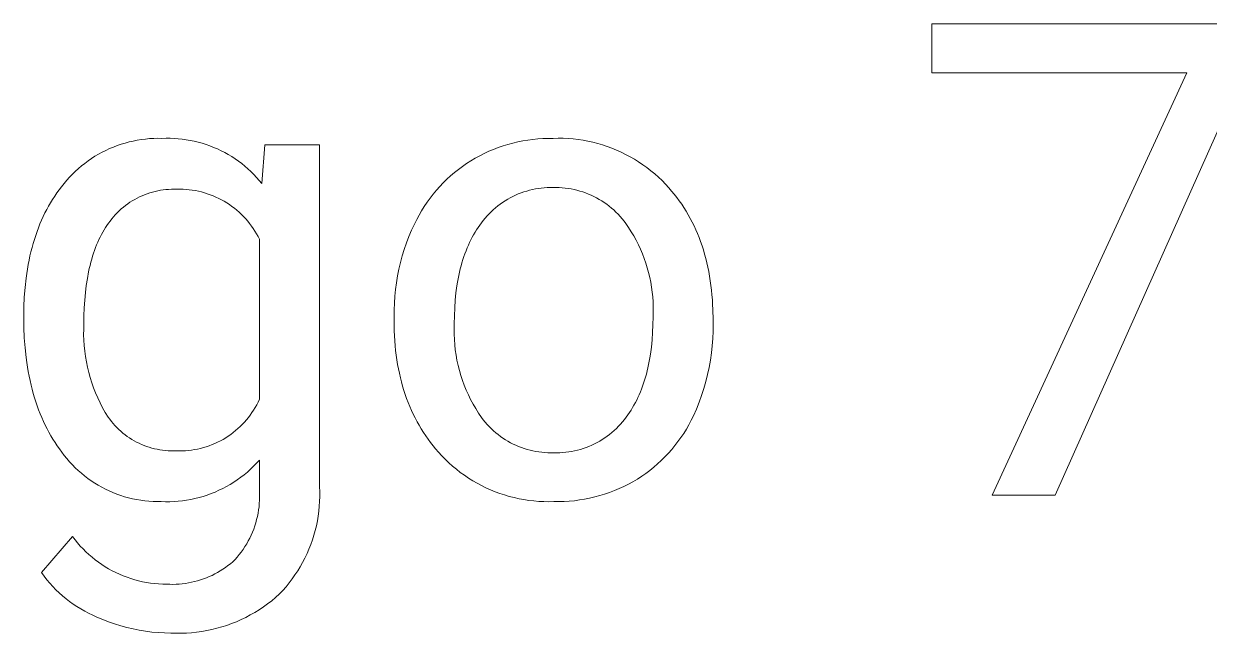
# Model space of a CAD drawing. Header units: millimetres. Extents: x 0 to 4030, y -54 to 2762.
# Drawn here: x 2957.8 to 3053.8, y 253.7 to 303.1 of the extents above; entities that cross this region are included whole.
import ezdxf

# ---------------------------------------------------------------- set-up
doc = ezdxf.new("R2010")
doc.units = ezdxf.units.MM
doc.header["$MEASUREMENT"] = 0
doc.layers.add('Domyślny', color=7, linetype='Continuous', true_color=0x000000)

msp = doc.modelspace()

# ---------------------------------------------------------------- linework, layer by layer
at = {"layer": 'Domyślny', "color": 18, "lineweight": 15, "true_color": 0x000000}
for p, q in [((3031.314, 299.075), (3031.314, 303.061)), ((3031.314, 303.061), (3057.108, 303.061)), ((3057.108, 300.337), (3041.299, 264.893)), ((3051.968, 299.075), (3031.314, 299.075)), ((3036.212, 264.893), (3051.968, 299.075)), ((2967.318, 293.684), (2967.65, 293.727)), ((2967.65, 293.727), (2967.983, 293.757)), ((2967.983, 293.757), (2968.318, 293.777)), ((2968.318, 293.777), (2968.652, 293.785)), ((2968.652, 293.785), (2968.987, 293.782)), ((2968.987, 293.782), (2969.316, 293.792)), ((2969.316, 293.792), (2969.646, 293.791)), ((2969.646, 293.791), (2969.975, 293.778)), ((2969.975, 293.778), (2970.303, 293.755)), ((2970.303, 293.755), (2970.631, 293.72)), ((2970.631, 293.72), (2970.957, 293.675)), ((2999.01, 293.702), (2999.419, 293.743)), ((2999.419, 293.743), (2999.829, 293.77)), ((2999.829, 293.77), (3000.24, 293.783)), ((3000.24, 293.783), (3000.652, 293.782)), ((3000.652, 293.782), (3001.057, 293.79)), ((3001.057, 293.79), (3001.462, 293.785)), ((3001.462, 293.785), (3001.867, 293.765)), ((3001.867, 293.765), (3002.271, 293.732)), ((3002.271, 293.732), (3002.674, 293.685)), ((2964.147, 292.658), (2964.446, 292.808)), ((2964.446, 292.808), (2964.75, 292.948)), ((2964.75, 292.948), (2965.059, 293.078)), ((2965.059, 293.078), (2965.372, 293.197)), ((2965.372, 293.197), (2965.689, 293.306)), ((2965.689, 293.306), (2966.009, 293.404)), ((2966.009, 293.404), (2966.332, 293.49)), ((2966.332, 293.49), (2966.658, 293.566)), ((2966.658, 293.566), (2966.987, 293.631)), ((2966.987, 293.631), (2967.318, 293.684)), ((2970.957, 293.675), (2971.281, 293.618)), ((2971.281, 293.618), (2971.604, 293.551)), ((2971.604, 293.551), (2971.924, 293.473)), ((2971.924, 293.473), (2972.241, 293.384)), ((2972.241, 293.384), (2972.555, 293.284)), ((2972.555, 293.284), (2972.865, 293.174)), ((2972.865, 293.174), (2973.172, 293.054)), ((2973.172, 293.054), (2973.474, 292.923)), ((2973.474, 292.923), (2973.771, 292.782)), ((2973.771, 292.782), (2974.064, 292.631)), ((2977.08, 290.118), (2977.321, 293.259)), ((2977.321, 293.259), (2981.75, 293.259)), ((2981.75, 293.259), (2981.75, 265.585)), ((2995.451, 292.734), (2995.83, 292.893)), ((2995.83, 292.893), (2996.214, 293.041)), ((2996.214, 293.041), (2996.603, 293.175)), ((2996.603, 293.175), (2996.996, 293.296)), ((2996.996, 293.296), (2997.393, 293.404)), ((2997.393, 293.404), (2997.793, 293.499)), ((2997.793, 293.499), (2998.196, 293.58)), ((2998.196, 293.58), (2998.602, 293.648)), ((2998.602, 293.648), (2999.01, 293.702)), ((3002.674, 293.685), (3003.075, 293.625)), ((3003.075, 293.625), (3003.474, 293.551)), ((3003.474, 293.551), (3003.87, 293.463)), ((3003.87, 293.463), (3004.262, 293.362)), ((3004.262, 293.362), (3004.651, 293.248)), ((3004.651, 293.248), (3005.036, 293.121)), ((3005.036, 293.121), (3005.417, 292.98)), ((3005.417, 292.98), (3005.792, 292.827)), ((3005.792, 292.827), (3006.162, 292.662)), ((2962.737, 291.758), (2963.006, 291.957)), ((2963.006, 291.957), (2963.282, 292.146)), ((2963.282, 292.146), (2963.565, 292.327)), ((2963.565, 292.327), (2963.853, 292.497)), ((2963.853, 292.497), (2964.147, 292.658)), ((2974.064, 292.631), (2974.352, 292.47)), ((2974.352, 292.47), (2974.634, 292.3)), ((2974.634, 292.3), (2974.91, 292.121)), ((2974.91, 292.121), (2975.18, 291.932)), ((2975.18, 291.932), (2975.443, 291.734)), ((2993.65, 291.749), (2993.995, 291.97)), ((2993.995, 291.97), (2994.349, 292.179)), ((2994.349, 292.179), (2994.71, 292.376)), ((2994.71, 292.376), (2995.078, 292.561)), ((2995.078, 292.561), (2995.451, 292.734)), ((3006.162, 292.662), (3006.526, 292.483)), ((3006.526, 292.483), (3006.884, 292.293)), ((3006.884, 292.293), (3007.235, 292.09)), ((3007.235, 292.09), (3007.579, 291.876)), ((3007.579, 291.876), (3007.916, 291.65)), ((2961.499, 290.633), (2961.731, 290.875)), ((2961.731, 290.875), (2961.971, 291.108)), ((2961.971, 291.108), (2962.219, 291.333)), ((2962.219, 291.333), (2962.474, 291.55)), ((2962.474, 291.55), (2962.737, 291.758)), ((2975.443, 291.734), (2975.699, 291.528)), ((2975.699, 291.528), (2975.949, 291.313)), ((2975.949, 291.313), (2976.191, 291.089)), ((2976.191, 291.089), (2976.425, 290.858)), ((2976.425, 290.858), (2976.652, 290.619)), ((2992.353, 290.752), (2992.664, 291.018)), ((2992.664, 291.018), (2992.985, 291.273)), ((2992.985, 291.273), (2993.313, 291.517)), ((2993.313, 291.517), (2993.65, 291.749)), ((3007.916, 291.65), (3008.245, 291.413)), ((3008.245, 291.413), (3008.566, 291.165)), ((3008.566, 291.165), (3008.878, 290.906)), ((3008.878, 290.906), (3009.181, 290.637)), ((2960.854, 289.863), (2961.061, 290.127)), ((2961.061, 290.127), (2961.276, 290.384)), ((2961.276, 290.384), (2961.499, 290.633)), ((2976.652, 290.619), (2976.87, 290.372)), ((2976.87, 290.372), (2977.08, 290.118)), ((2991.204, 289.587), (2991.476, 289.893)), ((2991.476, 289.893), (2991.758, 290.189)), ((2991.758, 290.189), (2992.051, 290.476)), ((2992.051, 290.476), (2992.353, 290.752)), ((3009.181, 290.637), (3009.474, 290.357)), ((3009.474, 290.357), (3009.759, 290.068)), ((3009.759, 290.068), (3010.033, 289.769)), ((2960.137, 288.844), (2960.307, 289.107)), ((2960.307, 289.107), (2960.484, 289.364)), ((2960.484, 289.364), (2960.666, 289.617)), ((2960.666, 289.617), (2960.854, 289.863)), ((2966.974, 288.942), (2966.778, 288.836)), ((2967.174, 289.041), (2966.974, 288.942)), ((2967.376, 289.133), (2967.174, 289.041)), ((2967.582, 289.218), (2967.376, 289.133)), ((2967.79, 289.295), (2967.582, 289.218)), ((2968.001, 289.366), (2967.79, 289.295)), ((2968.214, 289.429), (2968.001, 289.366)), ((2968.43, 289.485), (2968.214, 289.429)), ((2968.647, 289.534), (2968.43, 289.485)), ((2968.865, 289.575), (2968.647, 289.534)), ((2969.085, 289.609), (2968.865, 289.575)), ((2969.306, 289.635), (2969.085, 289.609)), ((2969.528, 289.653), (2969.306, 289.635)), ((2969.75, 289.664), (2969.528, 289.653)), ((2969.973, 289.667), (2969.75, 289.664)), ((2970.195, 289.662), (2969.973, 289.667)), ((2970.445, 289.665), (2970.195, 289.662)), ((2970.696, 289.659), (2970.445, 289.665)), ((2970.946, 289.644), (2970.696, 289.659)), ((2971.195, 289.621), (2970.946, 289.644)), ((2971.443, 289.589), (2971.195, 289.621)), ((2971.69, 289.548), (2971.443, 289.589)), ((2971.936, 289.499), (2971.69, 289.548)), ((2972.179, 289.441), (2971.936, 289.499)), ((2972.421, 289.375), (2972.179, 289.441)), ((2972.66, 289.301), (2972.421, 289.375)), ((2972.896, 289.218), (2972.66, 289.301)), ((2973.129, 289.127), (2972.896, 289.218)), ((2973.359, 289.028), (2973.129, 289.127)), ((2973.586, 288.922), (2973.359, 289.028)), ((2973.808, 288.807), (2973.586, 288.922)), ((2990.452, 288.616), (2990.691, 288.948)), ((2990.691, 288.948), (2990.942, 289.272)), ((2990.942, 289.272), (2991.204, 289.587)), ((2997.186, 288.974), (2996.976, 288.856)), ((2997.399, 289.084), (2997.186, 288.974)), ((2997.617, 289.186), (2997.399, 289.084)), ((2997.837, 289.281), (2997.617, 289.186)), ((2998.061, 289.368), (2997.837, 289.281)), ((2998.288, 289.447), (2998.061, 289.368)), ((2998.517, 289.519), (2998.288, 289.447)), ((2998.749, 289.582), (2998.517, 289.519)), ((2998.982, 289.638), (2998.749, 289.582)), ((2999.218, 289.685), (2998.982, 289.638)), ((2999.455, 289.724), (2999.218, 289.685)), ((2999.693, 289.755), (2999.455, 289.724)), ((2999.932, 289.778), (2999.693, 289.755)), ((3000.172, 289.792), (2999.932, 289.778)), ((3000.412, 289.798), (3000.172, 289.792)), ((3000.652, 289.796), (3000.412, 289.798)), ((3000.896, 289.798), (3000.652, 289.796)), ((3001.139, 289.792), (3000.896, 289.798)), ((3001.383, 289.778), (3001.139, 289.792)), ((3001.626, 289.755), (3001.383, 289.778)), ((3001.868, 289.723), (3001.626, 289.755)), ((3002.108, 289.684), (3001.868, 289.723)), ((3002.347, 289.636), (3002.108, 289.684)), ((3002.585, 289.58), (3002.347, 289.636)), ((3002.82, 289.515), (3002.585, 289.58)), ((3003.053, 289.443), (3002.82, 289.515)), ((3003.283, 289.362), (3003.053, 289.443)), ((3003.51, 289.274), (3003.283, 289.362)), ((3003.735, 289.178), (3003.51, 289.274)), ((3003.955, 289.074), (3003.735, 289.178)), ((3004.172, 288.962), (3003.955, 289.074)), ((3004.385, 288.843), (3004.172, 288.962)), ((3010.033, 289.769), (3010.253, 289.516)), ((3010.253, 289.516), (3010.466, 289.258)), ((3010.466, 289.258), (3010.673, 288.995)), ((3010.673, 288.995), (3010.872, 288.726)), ((2959.516, 287.74), (2959.662, 288.024)), ((2959.662, 288.024), (2959.814, 288.303)), ((2959.814, 288.303), (2959.973, 288.576)), ((2959.973, 288.576), (2960.137, 288.844)), ((2965.69, 288.067), (2965.526, 287.917)), ((2965.86, 288.21), (2965.69, 288.067)), ((2966.035, 288.348), (2965.86, 288.21)), ((2966.215, 288.479), (2966.035, 288.348)), ((2966.398, 288.605), (2966.215, 288.479)), ((2966.586, 288.724), (2966.398, 288.605)), ((2966.778, 288.836), (2966.586, 288.724)), ((2974.027, 288.685), (2973.808, 288.807)), ((2974.241, 288.555), (2974.027, 288.685)), ((2974.45, 288.418), (2974.241, 288.555)), ((2974.655, 288.273), (2974.45, 288.418)), ((2974.854, 288.122), (2974.655, 288.273)), ((2975.048, 287.964), (2974.854, 288.122)), ((2975.236, 287.799), (2975.048, 287.964)), ((2990.008, 287.928), (2990.224, 288.276)), ((2990.224, 288.276), (2990.452, 288.616)), ((2995.815, 288.008), (2995.64, 287.844)), ((2995.996, 288.166), (2995.815, 288.008)), ((2996.182, 288.317), (2995.996, 288.166)), ((2996.374, 288.462), (2996.182, 288.317)), ((2996.57, 288.601), (2996.374, 288.462)), ((2996.771, 288.732), (2996.57, 288.601)), ((2996.976, 288.856), (2996.771, 288.732)), ((3004.594, 288.717), (3004.385, 288.843)), ((3004.798, 288.584), (3004.594, 288.717)), ((3004.998, 288.444), (3004.798, 288.584)), ((3005.192, 288.297), (3004.998, 288.444)), ((3005.382, 288.143), (3005.192, 288.297)), ((3005.566, 287.983), (3005.382, 288.143)), ((3005.744, 287.816), (3005.566, 287.983)), ((3010.872, 288.726), (3011.064, 288.452)), ((3011.064, 288.452), (3011.249, 288.173)), ((3011.249, 288.173), (3011.427, 287.888)), ((2959.112, 286.855), (2959.241, 287.155)), ((2959.241, 287.155), (2959.375, 287.45)), ((2959.375, 287.45), (2959.516, 287.74)), ((2964.783, 287.091), (2964.652, 286.911)), ((2964.92, 287.266), (2964.783, 287.091)), ((2965.063, 287.437), (2964.92, 287.266)), ((2965.212, 287.602), (2965.063, 287.437)), ((2965.366, 287.762), (2965.212, 287.602)), ((2965.526, 287.917), (2965.366, 287.762)), ((2975.419, 287.628), (2975.236, 287.799)), ((2975.595, 287.45), (2975.419, 287.628)), ((2975.766, 287.266), (2975.595, 287.45)), ((2975.929, 287.077), (2975.766, 287.266)), ((2976.086, 286.882), (2975.929, 287.077)), ((2989.432, 286.844), (2989.612, 287.212)), ((2989.612, 287.212), (2989.804, 287.573)), ((2989.804, 287.573), (2990.008, 287.928)), ((2994.998, 287.129), (2994.854, 286.938)), ((2995.149, 287.316), (2994.998, 287.129)), ((2995.307, 287.498), (2995.149, 287.316)), ((2995.47, 287.673), (2995.307, 287.498)), ((2995.64, 287.844), (2995.47, 287.673)), ((3005.916, 287.644), (3005.744, 287.816)), ((3006.083, 287.465), (3005.916, 287.644)), ((3006.243, 287.281), (3006.083, 287.465)), ((3006.396, 287.092), (3006.243, 287.281)), ((3006.543, 286.897), (3006.396, 287.092)), ((3011.427, 287.888), (3011.598, 287.598)), ((3011.598, 287.598), (3011.762, 287.303)), ((3011.762, 287.303), (3011.919, 287.003)), ((3011.919, 287.003), (3012.069, 286.698)), ((2958.763, 285.922), (2958.873, 286.238)), ((2958.873, 286.238), (2958.99, 286.549)), ((2958.99, 286.549), (2959.112, 286.855)), ((2964.189, 286.184), (2964.083, 285.989)), ((2964.299, 286.374), (2964.189, 286.184)), ((2964.413, 286.558), (2964.299, 286.374)), ((2964.531, 286.737), (2964.413, 286.558)), ((2964.652, 286.911), (2964.531, 286.737)), ((2976.237, 286.682), (2976.086, 286.882)), ((2976.38, 286.476), (2976.237, 286.682)), ((2976.516, 286.266), (2976.38, 286.476)), ((2976.644, 286.051), (2976.516, 286.266)), ((2976.765, 285.832), (2976.644, 286.051)), ((2988.985, 285.831), (2989.2, 286.341)), ((2989.2, 286.341), (2989.432, 286.844)), ((2994.339, 286.185), (2994.221, 285.984)), ((2994.462, 286.38), (2994.339, 286.185)), ((2994.588, 286.571), (2994.462, 286.38)), ((2994.719, 286.757), (2994.588, 286.571)), ((2994.854, 286.938), (2994.719, 286.757)), ((3006.769, 286.566), (3006.543, 286.897)), ((3006.984, 286.228), (3006.769, 286.566)), ((3007.188, 285.883), (3006.984, 286.228)), ((3012.069, 286.698), (3012.212, 286.388)), ((3012.212, 286.388), (3012.348, 286.072)), ((3012.348, 286.072), (3012.477, 285.751)), ((2958.467, 284.941), (2958.559, 285.273)), ((2958.559, 285.273), (2958.658, 285.6)), ((2958.658, 285.6), (2958.763, 285.922)), ((2963.696, 285.158), (2963.609, 284.937)), ((2963.787, 285.374), (2963.696, 285.158)), ((2963.882, 285.584), (2963.787, 285.374)), ((2963.981, 285.789), (2963.882, 285.584)), ((2964.083, 285.989), (2963.981, 285.789)), ((2976.878, 285.609), (2976.765, 285.832)), ((2976.878, 272.658), (2976.878, 285.609)), ((2988.606, 284.791), (2988.787, 285.314)), ((2988.787, 285.314), (2988.985, 285.831)), ((2993.792, 285.135), (2993.695, 284.911)), ((2993.893, 285.355), (2993.792, 285.135)), ((2993.998, 285.569), (2993.893, 285.355)), ((2994.108, 285.779), (2993.998, 285.569)), ((2994.221, 285.984), (2994.108, 285.779)), ((3007.38, 285.531), (3007.188, 285.883)), ((3007.56, 285.173), (3007.38, 285.531)), ((3007.728, 284.809), (3007.56, 285.173)), ((3012.477, 285.751), (3012.599, 285.425)), ((3012.599, 285.425), (3012.713, 285.094)), ((3012.713, 285.094), (3012.821, 284.758)), ((2958.225, 283.912), (2958.299, 284.26)), ((2958.299, 284.26), (2958.38, 284.603)), ((2958.38, 284.603), (2958.467, 284.941)), ((2963.37, 284.243), (2963.298, 284.001)), ((2963.446, 284.48), (2963.37, 284.243)), ((2963.525, 284.711), (2963.446, 284.48)), ((2963.609, 284.937), (2963.525, 284.711)), ((2988.297, 283.727), (2988.443, 284.262)), ((2988.443, 284.262), (2988.606, 284.791)), ((2993.431, 284.21), (2993.351, 283.966)), ((2993.515, 284.448), (2993.431, 284.21)), ((2993.603, 284.682), (2993.515, 284.448)), ((2993.695, 284.911), (2993.603, 284.682)), ((3007.884, 284.44), (3007.728, 284.809)), ((3008.028, 284.066), (3007.884, 284.44)), ((3012.821, 284.758), (3012.922, 284.416)), ((3012.922, 284.416), (3013.016, 284.07)), ((2958.036, 282.835), (2958.093, 283.199)), ((2958.093, 283.199), (2958.156, 283.558)), ((2958.156, 283.558), (2958.225, 283.912)), ((2963.106, 283.245), (2963.049, 282.982)), ((2963.166, 283.502), (2963.106, 283.245)), ((2963.23, 283.754), (2963.166, 283.502)), ((2963.298, 284.001), (2963.23, 283.754)), ((2988.059, 282.646), (2988.169, 283.189)), ((2988.169, 283.189), (2988.297, 283.727)), ((2993.138, 283.207), (2993.076, 282.945)), ((2993.205, 283.465), (2993.138, 283.207)), ((2993.276, 283.718), (2993.205, 283.465)), ((2993.351, 283.966), (2993.276, 283.718)), ((3008.159, 283.687), (3008.028, 284.066)), ((3008.277, 283.304), (3008.159, 283.687)), ((3008.383, 282.917), (3008.277, 283.304)), ((3013.016, 284.07), (3013.103, 283.718)), ((3013.103, 283.718), (3013.183, 283.361)), ((3013.183, 283.361), (3013.256, 282.999)), ((2957.902, 281.71), (2957.986, 282.465)), ((2957.986, 282.465), (2958.036, 282.835)), ((2962.948, 282.441), (2962.862, 281.88)), ((2963.049, 282.982), (2962.948, 282.441)), ((2987.967, 282.1), (2988.059, 282.646)), ((2992.964, 282.405), (2992.914, 282.128)), ((2993.018, 282.677), (2992.964, 282.405)), ((2993.076, 282.945), (2993.018, 282.677)), ((3008.476, 282.527), (3008.383, 282.917)), ((3008.556, 282.135), (3008.476, 282.527)), ((3013.256, 282.999), (3013.322, 282.632)), ((3013.322, 282.632), (3013.381, 282.26)), ((3013.381, 282.26), (3013.433, 281.883)), ((2957.842, 280.933), (2957.902, 281.71)), ((2962.791, 281.298), (2962.737, 280.695)), ((2962.862, 281.88), (2962.791, 281.298)), ((2987.838, 281.001), (2987.894, 281.552)), ((2987.894, 281.552), (2987.967, 282.1)), ((2992.791, 281.268), (2992.731, 280.671)), ((2992.869, 281.846), (2992.791, 281.268)), ((2992.914, 282.128), (2992.869, 281.846)), ((3008.622, 281.739), (3008.556, 282.135)), ((3008.676, 281.342), (3008.622, 281.739)), ((3008.716, 280.943), (3008.676, 281.342)), ((3013.433, 281.883), (3013.478, 281.5)), ((3013.478, 281.5), (3013.516, 281.113)), ((2957.806, 280.134), (2957.842, 280.933)), ((2962.737, 280.695), (2962.697, 280.072)), ((2987.782, 279.895), (2987.801, 280.448)), ((2987.801, 280.448), (2987.838, 281.001)), ((2992.731, 280.671), (2992.688, 280.055)), ((3008.743, 280.544), (3008.716, 280.943)), ((3008.757, 280.143), (3008.743, 280.544)), ((3013.516, 281.113), (3013.547, 280.72)), ((3013.547, 280.72), (3013.571, 280.323)), ((3013.571, 280.323), (3013.589, 279.92)), ((2957.794, 279.315), (2957.806, 280.134)), ((2962.674, 279.429), (2962.666, 278.764)), ((2962.697, 280.072), (2962.674, 279.429)), ((2987.781, 279.342), (2987.782, 279.895)), ((2987.781, 279.006), (2987.781, 279.342)), ((2992.662, 279.419), (2992.653, 278.764)), ((2992.688, 280.055), (2992.662, 279.419)), ((3008.736, 278.697), (3008.744, 279.342)), ((3008.744, 279.342), (3008.757, 279.742)), ((3008.757, 279.742), (3008.757, 280.143)), ((3013.589, 279.92), (3013.603, 279.1)), ((2957.807, 278.461), (2957.794, 279.315)), ((2957.843, 277.629), (2957.807, 278.461)), ((2962.666, 278.764), (2962.649, 278.325)), ((2987.785, 278.595), (2987.781, 279.006)), ((2987.796, 278.189), (2987.785, 278.595)), ((2992.653, 278.764), (2992.64, 278.342)), ((3008.711, 278.07), (3008.736, 278.697)), ((3013.603, 278.764), (3013.601, 278.175)), ((3013.603, 279.1), (3013.603, 278.764)), ((2957.903, 276.821), (2957.843, 277.629)), ((2962.649, 278.325), (2962.648, 277.885)), ((2962.648, 277.885), (2962.662, 277.445)), ((2962.662, 277.445), (2962.69, 277.006)), ((2987.813, 277.788), (2987.796, 278.189)), ((2987.838, 277.392), (2987.813, 277.788)), ((2992.64, 278.342), (2992.641, 277.92)), ((2992.641, 277.92), (2992.658, 277.497)), ((2992.658, 277.497), (2992.689, 277.076)), ((3008.61, 276.873), (3008.669, 277.462)), ((3008.669, 277.462), (3008.711, 278.07)), ((3013.579, 277.586), (3013.537, 276.997)), ((3013.601, 278.175), (3013.579, 277.586)), ((2957.988, 276.036), (2957.903, 276.821)), ((2962.69, 277.006), (2962.734, 276.569)), ((2962.734, 276.569), (2962.793, 276.133)), ((2987.87, 277.001), (2987.838, 277.392)), ((2987.908, 276.616), (2987.87, 277.001)), ((2987.954, 276.235), (2987.908, 276.616)), ((2992.689, 277.076), (2992.735, 276.656)), ((2992.735, 276.656), (2992.795, 276.238)), ((3008.535, 276.301), (3008.61, 276.873)), ((3013.537, 276.997), (3013.474, 276.411)), ((2958.039, 275.652), (2957.988, 276.036)), ((2958.097, 275.273), (2958.039, 275.652)), ((2962.793, 276.133), (2962.866, 275.699)), ((2962.866, 275.699), (2962.955, 275.268)), ((2988.007, 275.86), (2987.954, 276.235)), ((2988.067, 275.49), (2988.007, 275.86)), ((2988.134, 275.125), (2988.067, 275.49)), ((2992.795, 276.238), (2992.87, 275.822)), ((2992.87, 275.822), (2992.959, 275.409)), ((3008.333, 275.214), (3008.389, 275.479)), ((3008.389, 275.479), (3008.442, 275.749)), ((3008.442, 275.749), (3008.491, 276.023)), ((3008.491, 276.023), (3008.535, 276.301)), ((3013.392, 275.827), (3013.289, 275.247)), ((3013.474, 276.411), (3013.392, 275.827)), ((2958.16, 274.901), (2958.097, 275.273)), ((2958.23, 274.534), (2958.16, 274.901)), ((2958.305, 274.172), (2958.23, 274.534)), ((2962.955, 275.268), (2963.058, 274.841)), ((2963.058, 274.841), (2963.176, 274.417)), ((2988.208, 274.766), (2988.134, 275.125)), ((2988.289, 274.411), (2988.208, 274.766)), ((2992.959, 275.409), (2993.063, 274.999)), ((2993.063, 274.999), (2993.181, 274.593)), ((2993.181, 274.593), (2993.313, 274.192)), ((3008.136, 274.447), (3008.206, 274.698)), ((3008.206, 274.698), (3008.271, 274.954)), ((3008.271, 274.954), (3008.333, 275.214)), ((3013.166, 274.67), (3013.023, 274.098)), ((3013.289, 275.247), (3013.166, 274.67)), ((2958.387, 273.817), (2958.305, 274.172)), ((2958.474, 273.467), (2958.387, 273.817)), ((2963.176, 274.417), (2963.309, 273.997)), ((2963.309, 273.997), (2963.455, 273.583)), ((2963.455, 273.583), (2963.616, 273.173)), ((2988.377, 274.062), (2988.289, 274.411)), ((2988.472, 273.717), (2988.377, 274.062)), ((2988.573, 273.378), (2988.472, 273.717)), ((2993.313, 274.192), (2993.459, 273.795)), ((2993.459, 273.795), (2993.619, 273.404)), ((3007.814, 273.487), (3007.901, 273.72)), ((3007.901, 273.72), (3007.984, 273.958)), ((3007.984, 273.958), (3008.062, 274.2)), ((3008.062, 274.2), (3008.136, 274.447)), ((3013.023, 274.098), (3012.861, 273.531)), ((2958.568, 273.123), (2958.474, 273.467)), ((2958.667, 272.784), (2958.568, 273.123)), ((2958.773, 272.452), (2958.667, 272.784)), ((2963.616, 273.173), (2963.791, 272.77)), ((2963.791, 272.77), (2963.98, 272.372)), ((2976.773, 272.435), (2976.878, 272.658)), ((2988.682, 273.044), (2988.573, 273.378)), ((2988.798, 272.715), (2988.682, 273.044)), ((2988.921, 272.391), (2988.798, 272.715)), ((2993.619, 273.404), (2993.792, 273.019)), ((2993.792, 273.019), (2993.979, 272.64)), ((2993.979, 272.64), (2994.179, 272.267)), ((3007.314, 272.39), (3007.423, 272.6)), ((3007.423, 272.6), (3007.527, 272.815)), ((3007.527, 272.815), (3007.627, 273.035)), ((3007.627, 273.035), (3007.723, 273.259)), ((3007.723, 273.259), (3007.814, 273.487)), ((3012.679, 272.97), (3012.478, 272.416)), ((3012.861, 273.531), (3012.679, 272.97)), ((2958.885, 272.125), (2958.773, 272.452)), ((2959.002, 271.803), (2958.885, 272.125)), ((2959.126, 271.488), (2959.002, 271.803)), ((2963.98, 272.372), (2964.182, 271.982)), ((2964.182, 271.982), (2964.397, 271.598)), ((2976.274, 271.582), (2976.409, 271.788)), ((2976.409, 271.788), (2976.538, 272)), ((2976.538, 272), (2976.659, 272.215)), ((2976.659, 272.215), (2976.773, 272.435)), ((2989.05, 272.072), (2988.921, 272.391)), ((2989.187, 271.759), (2989.05, 272.072)), ((2989.331, 271.45), (2989.187, 271.759)), ((2994.179, 272.267), (2994.391, 271.902)), ((2994.391, 271.902), (2994.616, 271.545)), ((3006.836, 271.593), (3006.962, 271.786)), ((3006.962, 271.786), (3007.084, 271.983)), ((3007.084, 271.983), (3007.201, 272.184)), ((3007.201, 272.184), (3007.314, 272.39)), ((3012.258, 271.869), (3012.019, 271.329)), ((3012.478, 272.416), (3012.258, 271.869)), ((2959.255, 271.178), (2959.126, 271.488)), ((2959.391, 270.873), (2959.255, 271.178)), ((2959.533, 270.575), (2959.391, 270.873)), ((2964.397, 271.598), (2964.625, 271.222)), ((2964.625, 271.222), (2964.756, 271.043)), ((2964.756, 271.043), (2964.892, 270.869)), ((2964.892, 270.869), (2965.034, 270.699)), ((2965.034, 270.699), (2965.182, 270.534)), ((2975.492, 270.626), (2975.661, 270.806)), ((2975.661, 270.806), (2975.824, 270.992)), ((2975.824, 270.992), (2975.981, 271.183)), ((2975.981, 271.183), (2976.131, 271.38)), ((2976.131, 271.38), (2976.274, 271.582)), ((2989.481, 271.147), (2989.331, 271.45)), ((2989.638, 270.848), (2989.481, 271.147)), ((2989.803, 270.555), (2989.638, 270.848)), ((2994.616, 271.545), (2994.854, 271.195)), ((2994.854, 271.195), (2995, 271.002)), ((2995, 271.002), (2995.152, 270.814)), ((2995.152, 270.814), (2995.311, 270.631)), ((3006.114, 270.654), (3006.272, 270.838)), ((3006.272, 270.838), (3006.425, 271.028)), ((3006.425, 271.028), (3006.57, 271.222)), ((3006.57, 271.222), (3006.705, 271.406)), ((3006.705, 271.406), (3006.836, 271.593)), ((3011.84, 270.963), (3011.648, 270.602)), ((3012.019, 271.329), (3011.84, 270.963)), ((2959.68, 270.282), (2959.533, 270.575)), ((2959.834, 269.995), (2959.68, 270.282)), ((2959.993, 269.713), (2959.834, 269.995)), ((2965.182, 270.534), (2965.336, 270.375)), ((2965.336, 270.375), (2965.495, 270.221)), ((2965.495, 270.221), (2965.659, 270.072)), ((2965.659, 270.072), (2965.828, 269.929)), ((2965.828, 269.929), (2966.002, 269.792)), ((2966.002, 269.792), (2966.181, 269.662)), ((2974.353, 269.68), (2974.556, 269.821)), ((2974.556, 269.821), (2974.754, 269.968)), ((2974.754, 269.968), (2974.947, 270.123)), ((2974.947, 270.123), (2975.134, 270.285)), ((2975.134, 270.285), (2975.316, 270.452)), ((2975.316, 270.452), (2975.492, 270.626)), ((2989.974, 270.267), (2989.803, 270.555)), ((2990.152, 269.983), (2989.974, 270.267)), ((2990.337, 269.705), (2990.152, 269.983)), ((2995.311, 270.631), (2995.476, 270.454)), ((2995.476, 270.454), (2995.647, 270.283)), ((2995.647, 270.283), (2995.824, 270.118)), ((2995.824, 270.118), (2996.007, 269.959)), ((2996.007, 269.959), (2996.195, 269.807)), ((2996.195, 269.807), (2996.388, 269.661)), ((3005.035, 269.677), (3005.229, 269.824)), ((3005.229, 269.824), (3005.417, 269.977)), ((3005.417, 269.977), (3005.6, 270.137)), ((3005.6, 270.137), (3005.777, 270.304)), ((3005.777, 270.304), (3005.948, 270.476)), ((3005.948, 270.476), (3006.114, 270.654)), ((3011.229, 269.902), (3011.002, 269.563)), ((3011.444, 270.249), (3011.229, 269.902)), ((3011.648, 270.602), (3011.444, 270.249)), ((2960.159, 269.437), (2959.993, 269.713)), ((2960.331, 269.167), (2960.159, 269.437)), ((2960.508, 268.902), (2960.331, 269.167)), ((2960.692, 268.644), (2960.508, 268.902)), ((2966.181, 269.662), (2966.363, 269.537)), ((2966.363, 269.537), (2966.551, 269.419)), ((2966.551, 269.419), (2966.742, 269.307)), ((2966.742, 269.307), (2966.936, 269.202)), ((2966.936, 269.202), (2967.135, 269.103)), ((2967.135, 269.103), (2967.336, 269.012)), ((2967.336, 269.012), (2967.541, 268.927)), ((2967.541, 268.927), (2967.748, 268.85)), ((2967.748, 268.85), (2967.958, 268.779)), ((2967.958, 268.779), (2968.17, 268.716)), ((2972.341, 268.75), (2972.578, 268.821)), ((2972.578, 268.821), (2972.812, 268.901)), ((2972.812, 268.901), (2973.043, 268.989)), ((2973.043, 268.989), (2973.271, 269.085)), ((2973.271, 269.085), (2973.496, 269.189)), ((2973.496, 269.189), (2973.716, 269.3)), ((2973.716, 269.3), (2973.933, 269.419)), ((2973.933, 269.419), (2974.145, 269.546)), ((2974.145, 269.546), (2974.353, 269.68)), ((2990.529, 269.432), (2990.337, 269.705)), ((2990.727, 269.164), (2990.529, 269.432)), ((2990.933, 268.901), (2990.727, 269.164)), ((2991.145, 268.643), (2990.933, 268.901)), ((2996.388, 269.661), (2996.586, 269.522)), ((2996.586, 269.522), (2996.789, 269.39)), ((2996.789, 269.39), (2996.997, 269.266)), ((2996.997, 269.266), (2997.208, 269.148)), ((2997.208, 269.148), (2997.424, 269.038)), ((2997.424, 269.038), (2997.643, 268.936)), ((2997.643, 268.936), (2997.866, 268.841)), ((2997.866, 268.841), (2998.092, 268.754)), ((3003.098, 268.682), (3003.328, 268.761)), ((3003.328, 268.761), (3003.554, 268.849)), ((3003.554, 268.849), (3003.778, 268.945)), ((3003.778, 268.945), (3003.997, 269.048)), ((3003.997, 269.048), (3004.214, 269.159)), ((3004.214, 269.159), (3004.426, 269.278)), ((3004.426, 269.278), (3004.633, 269.404)), ((3004.633, 269.404), (3004.837, 269.537)), ((3004.837, 269.537), (3005.035, 269.677)), ((3010.514, 268.908), (3010.254, 268.593)), ((3010.764, 269.231), (3010.514, 268.908)), ((3011.002, 269.563), (3010.764, 269.231)), ((2960.881, 268.39), (2960.692, 268.644)), ((2961.081, 268.123), (2960.881, 268.39)), ((2961.29, 267.862), (2961.081, 268.123)), ((2961.508, 267.608), (2961.29, 267.862)), ((2968.17, 268.716), (2968.385, 268.66)), ((2968.385, 268.66), (2968.601, 268.612)), ((2968.601, 268.612), (2968.818, 268.571)), ((2968.818, 268.571), (2969.037, 268.538)), ((2969.037, 268.538), (2969.257, 268.512)), ((2969.257, 268.512), (2969.478, 268.494)), ((2969.478, 268.494), (2969.699, 268.483)), ((2969.699, 268.483), (2969.92, 268.48)), ((2969.92, 268.48), (2970.141, 268.484)), ((2970.141, 268.484), (2970.389, 268.48)), ((2970.389, 268.48), (2970.636, 268.484)), ((2970.636, 268.484), (2970.883, 268.496)), ((2970.883, 268.496), (2971.129, 268.517)), ((2971.129, 268.517), (2971.374, 268.547)), ((2971.374, 268.547), (2971.619, 268.585)), ((2971.619, 268.585), (2971.861, 268.631)), ((2971.861, 268.631), (2972.103, 268.686)), ((2972.103, 268.686), (2972.341, 268.75)), ((2991.365, 268.39), (2991.145, 268.643)), ((2991.637, 268.092), (2991.365, 268.39)), ((2991.92, 267.803), (2991.637, 268.092)), ((2992.212, 267.524), (2991.92, 267.803)), ((2998.092, 268.754), (2998.321, 268.675)), ((2998.321, 268.675), (2998.552, 268.604)), ((2998.552, 268.604), (2998.786, 268.541)), ((2998.786, 268.541), (2999.022, 268.486)), ((2999.022, 268.486), (2999.259, 268.44)), ((2999.259, 268.44), (2999.498, 268.402)), ((2999.498, 268.402), (2999.739, 268.372)), ((2999.739, 268.372), (2999.98, 268.35)), ((2999.98, 268.35), (3000.221, 268.337)), ((3000.221, 268.337), (3000.463, 268.333)), ((3000.463, 268.333), (3000.705, 268.337)), ((3000.705, 268.337), (3000.948, 268.333)), ((3000.948, 268.333), (3001.191, 268.338)), ((3001.191, 268.338), (3001.434, 268.352)), ((3001.434, 268.352), (3001.676, 268.374)), ((3001.676, 268.374), (3001.917, 268.404)), ((3001.917, 268.404), (3002.157, 268.443)), ((3002.157, 268.443), (3002.395, 268.49)), ((3002.395, 268.49), (3002.632, 268.546)), ((3002.632, 268.546), (3002.866, 268.61)), ((3002.866, 268.61), (3003.098, 268.682)), ((3009.703, 267.991), (3009.413, 267.704)), ((3009.984, 268.288), (3009.703, 267.991)), ((3010.254, 268.593), (3009.984, 268.288)), ((2961.735, 267.363), (2961.508, 267.608)), ((2961.97, 267.125), (2961.735, 267.363)), ((2962.213, 266.896), (2961.97, 267.125)), ((2962.464, 266.675), (2962.213, 266.896)), ((2976.157, 267), (2975.901, 266.772)), ((2976.406, 267.236), (2976.157, 267)), ((2976.647, 267.48), (2976.406, 267.236)), ((2976.878, 267.733), (2976.647, 267.48)), ((2976.878, 265.29), (2976.878, 267.733)), ((2992.513, 267.255), (2992.212, 267.524)), ((2992.823, 266.996), (2992.513, 267.255)), ((2993.142, 266.748), (2992.823, 266.996)), ((3008.486, 266.905), (3008.159, 266.66)), ((3008.804, 267.161), (3008.486, 266.905)), ((3009.113, 267.428), (3008.804, 267.161)), ((3009.413, 267.704), (3009.113, 267.428)), ((2962.722, 266.463), (2962.464, 266.675)), ((2962.987, 266.26), (2962.722, 266.463)), ((2963.26, 266.066), (2962.987, 266.26)), ((2963.539, 265.882), (2963.26, 266.066)), ((2963.824, 265.707), (2963.539, 265.882)), ((2974.801, 265.954), (2974.509, 265.774)), ((2975.086, 266.145), (2974.801, 265.954)), ((2975.365, 266.344), (2975.086, 266.145)), ((2975.636, 266.554), (2975.365, 266.344)), ((2975.901, 266.772), (2975.636, 266.554)), ((2993.47, 266.511), (2993.142, 266.748)), ((2993.805, 266.286), (2993.47, 266.511)), ((2994.147, 266.072), (2993.805, 266.286)), ((2994.497, 265.869), (2994.147, 266.072)), ((3007.122, 265.991), (3006.754, 265.792)), ((3007.483, 266.203), (3007.122, 265.991)), ((3007.825, 266.426), (3007.483, 266.203)), ((3008.159, 266.66), (3007.825, 266.426)), ((2964.115, 265.543), (2963.824, 265.707)), ((2964.411, 265.389), (2964.115, 265.543)), ((2964.713, 265.245), (2964.411, 265.389)), ((2965.02, 265.112), (2964.713, 265.245)), ((2965.33, 264.989), (2965.02, 265.112)), ((2965.645, 264.877), (2965.33, 264.989)), ((2972.968, 265.028), (2972.645, 264.911)), ((2973.286, 265.156), (2972.968, 265.028)), ((2973.599, 265.294), (2973.286, 265.156)), ((2973.908, 265.444), (2973.599, 265.294)), ((2974.211, 265.604), (2973.908, 265.444)), ((2974.509, 265.774), (2974.211, 265.604)), ((2976.89, 265.025), (2976.878, 265.29)), ((2976.893, 264.759), (2976.89, 265.025)), ((2981.75, 265.585), (2981.765, 265.188)), ((2981.765, 265.188), (2981.767, 264.791)), ((2994.853, 265.679), (2994.497, 265.869)), ((2995.216, 265.501), (2994.853, 265.679)), ((2995.584, 265.335), (2995.216, 265.501)), ((2995.958, 265.182), (2995.584, 265.335)), ((2996.337, 265.041), (2995.958, 265.182)), ((2996.72, 264.914), (2996.337, 265.041)), ((3004.826, 264.986), (3004.426, 264.863)), ((3005.222, 265.121), (3004.826, 264.986)), ((3005.613, 265.27), (3005.222, 265.121)), ((3005.999, 265.431), (3005.613, 265.27)), ((3006.379, 265.605), (3005.999, 265.431)), ((3006.754, 265.792), (3006.379, 265.605)), ((2965.964, 264.776), (2965.645, 264.877)), ((2966.286, 264.686), (2965.964, 264.776)), ((2966.611, 264.608), (2966.286, 264.686)), ((2966.938, 264.541), (2966.611, 264.608)), ((2967.268, 264.485), (2966.938, 264.541)), ((2967.599, 264.44), (2967.268, 264.485)), ((2967.932, 264.407), (2967.599, 264.44)), ((2968.265, 264.386), (2967.932, 264.407)), ((2968.599, 264.376), (2968.265, 264.386)), ((2968.933, 264.378), (2968.599, 264.376)), ((2969.276, 264.368), (2968.933, 264.378)), ((2969.619, 264.37), (2969.276, 264.368)), ((2969.962, 264.383), (2969.619, 264.37)), ((2970.304, 264.409), (2969.962, 264.383)), ((2970.645, 264.446), (2970.304, 264.409)), ((2970.984, 264.495), (2970.645, 264.446)), ((2971.322, 264.555), (2970.984, 264.495)), ((2971.657, 264.627), (2971.322, 264.555)), ((2971.99, 264.71), (2971.657, 264.627)), ((2972.319, 264.805), (2971.99, 264.71)), ((2972.645, 264.911), (2972.319, 264.805)), ((2976.81, 263.701), (2976.845, 263.965)), ((2976.845, 263.965), (2976.87, 264.229)), ((2976.87, 264.229), (2976.886, 264.494)), ((2976.886, 264.494), (2976.893, 264.759)), ((2981.728, 263.997), (2981.689, 263.601)), ((2981.754, 264.394), (2981.728, 263.997)), ((2981.767, 264.791), (2981.754, 264.394)), ((2997.108, 264.8), (2996.72, 264.914)), ((2997.499, 264.699), (2997.108, 264.8)), ((2997.894, 264.611), (2997.499, 264.699)), ((2998.291, 264.537), (2997.894, 264.611)), ((2998.69, 264.476), (2998.291, 264.537)), ((2999.091, 264.429), (2998.69, 264.476)), ((2999.494, 264.396), (2999.091, 264.429)), ((2999.897, 264.376), (2999.494, 264.396)), ((3000.301, 264.37), (2999.897, 264.376)), ((3000.705, 264.378), (3000.301, 264.37)), ((3001.124, 264.376), (3000.705, 264.378)), ((3001.542, 264.389), (3001.124, 264.376)), ((3001.96, 264.415), (3001.542, 264.389)), ((3002.376, 264.455), (3001.96, 264.415)), ((3002.791, 264.51), (3002.376, 264.455)), ((3003.204, 264.578), (3002.791, 264.51)), ((3003.614, 264.659), (3003.204, 264.578)), ((3004.022, 264.755), (3003.614, 264.659)), ((3004.426, 264.863), (3004.022, 264.755)), ((3041.299, 264.893), (3036.212, 264.893)), ((2976.653, 262.921), (2976.714, 263.179)), ((2976.714, 263.179), (2976.767, 263.439)), ((2976.767, 263.439), (2976.81, 263.701)), ((2981.636, 263.208), (2981.569, 262.816)), ((2981.689, 263.601), (2981.636, 263.208)), ((2976.318, 261.913), (2976.415, 262.161)), ((2976.415, 262.161), (2976.503, 262.411)), ((2976.503, 262.411), (2976.582, 262.665)), ((2976.582, 262.665), (2976.653, 262.921)), ((2981.395, 262.04), (2981.288, 261.657)), ((2981.489, 262.426), (2981.395, 262.04)), ((2981.569, 262.816), (2981.489, 262.426)), ((2959.23, 258.634), (2961.753, 261.546)), ((2961.753, 261.546), (2961.952, 261.285)), ((2961.952, 261.285), (2962.16, 261.031)), ((2975.847, 260.962), (2975.977, 261.194)), ((2975.977, 261.194), (2976.099, 261.43)), ((2976.099, 261.43), (2976.213, 261.67)), ((2976.213, 261.67), (2976.318, 261.913)), ((2981.169, 261.278), (2981.036, 260.904)), ((2981.288, 261.657), (2981.169, 261.278)), ((2962.16, 261.031), (2962.377, 260.784)), ((2962.377, 260.784), (2962.602, 260.546)), ((2962.602, 260.546), (2962.835, 260.315)), ((2962.835, 260.315), (2963.076, 260.092)), ((2975.249, 260.086), (2975.41, 260.297)), ((2975.41, 260.297), (2975.563, 260.514)), ((2975.563, 260.514), (2975.709, 260.735)), ((2975.709, 260.735), (2975.847, 260.962)), ((2980.732, 260.169), (2980.561, 259.81)), ((2980.89, 260.534), (2980.732, 260.169)), ((2981.036, 260.904), (2980.89, 260.534)), ((2963.076, 260.092), (2963.325, 259.878)), ((2963.325, 259.878), (2963.581, 259.672)), ((2963.581, 259.672), (2963.844, 259.476)), ((2963.844, 259.476), (2964.114, 259.289)), ((2964.114, 259.289), (2964.39, 259.111)), ((2974.125, 259.046), (2974.328, 259.195)), ((2974.328, 259.195), (2974.526, 259.35)), ((2974.526, 259.35), (2974.719, 259.512)), ((2974.719, 259.512), (2974.906, 259.68)), ((2974.906, 259.68), (2975.081, 259.88)), ((2975.081, 259.88), (2975.249, 260.086)), ((2980.378, 259.458), (2980.183, 259.111)), ((2980.561, 259.81), (2980.378, 259.458)), ((2959.446, 258.34), (2959.23, 258.634)), ((2959.671, 258.055), (2959.446, 258.34)), ((2964.39, 259.111), (2964.672, 258.943)), ((2964.672, 258.943), (2964.959, 258.785)), ((2964.959, 258.785), (2965.252, 258.637)), ((2965.252, 258.637), (2965.55, 258.499)), ((2965.55, 258.499), (2965.852, 258.372)), ((2965.852, 258.372), (2966.159, 258.255)), ((2966.159, 258.255), (2966.47, 258.149)), ((2972.345, 258.12), (2972.58, 258.209)), ((2972.58, 258.209), (2972.812, 258.306)), ((2972.812, 258.306), (2973.041, 258.411)), ((2973.041, 258.411), (2973.266, 258.523)), ((2973.266, 258.523), (2973.487, 258.643)), ((2973.487, 258.643), (2973.704, 258.77)), ((2973.704, 258.77), (2973.917, 258.905)), ((2973.917, 258.905), (2974.125, 259.046)), ((2979.758, 258.44), (2979.528, 258.115)), ((2979.976, 258.772), (2979.758, 258.44)), ((2980.183, 259.111), (2979.976, 258.772)), ((2959.906, 257.777), (2959.671, 258.055)), ((2960.151, 257.508), (2959.906, 257.777)), ((2960.405, 257.247), (2960.151, 257.508)), ((2960.668, 256.996), (2960.405, 257.247)), ((2966.47, 258.149), (2966.784, 258.054)), ((2966.784, 258.054), (2967.101, 257.97)), ((2967.101, 257.97), (2967.421, 257.897)), ((2967.421, 257.897), (2967.743, 257.835)), ((2967.743, 257.835), (2968.068, 257.784)), ((2968.068, 257.784), (2968.393, 257.744)), ((2968.393, 257.744), (2968.72, 257.716)), ((2968.72, 257.716), (2969.048, 257.7)), ((2969.048, 257.7), (2969.376, 257.694)), ((2969.376, 257.694), (2969.628, 257.683)), ((2969.628, 257.683), (2969.879, 257.681)), ((2969.879, 257.681), (2970.131, 257.687)), ((2970.131, 257.687), (2970.382, 257.702)), ((2970.382, 257.702), (2970.633, 257.725)), ((2970.633, 257.725), (2970.882, 257.757)), ((2970.882, 257.757), (2971.131, 257.797)), ((2971.131, 257.797), (2971.377, 257.845)), ((2971.377, 257.845), (2971.623, 257.901)), ((2971.623, 257.901), (2971.866, 257.966)), ((2971.866, 257.966), (2972.107, 258.039)), ((2972.107, 258.039), (2972.345, 258.12)), ((2979.036, 257.491), (2978.774, 257.192)), ((2979.288, 257.799), (2979.036, 257.491)), ((2979.528, 258.115), (2979.288, 257.799)), ((2960.94, 256.753), (2960.668, 256.996)), ((2961.219, 256.521), (2960.94, 256.753)), ((2961.507, 256.298), (2961.219, 256.521)), ((2961.802, 256.085), (2961.507, 256.298)), ((2977.869, 256.359), (2977.539, 256.104)), ((2978.191, 256.625), (2977.869, 256.359)), ((2978.502, 256.902), (2978.191, 256.625)), ((2978.774, 257.192), (2978.502, 256.902)), ((2962.105, 255.883), (2961.802, 256.085)), ((2962.414, 255.692), (2962.105, 255.883)), ((2962.73, 255.511), (2962.414, 255.692)), ((2963.052, 255.342), (2962.73, 255.511)), ((2963.38, 255.184), (2963.052, 255.342)), ((2976.498, 255.41), (2976.136, 255.204)), ((2976.853, 255.63), (2976.498, 255.41)), ((2977.2, 255.861), (2976.853, 255.63)), ((2977.539, 256.104), (2977.2, 255.861)), ((2963.713, 255.037), (2963.38, 255.184)), ((2964.187, 254.834), (2963.713, 255.037)), ((2964.667, 254.648), (2964.187, 254.834)), ((2965.154, 254.479), (2964.667, 254.648)), ((2965.646, 254.326), (2965.154, 254.479)), ((2974.23, 254.364), (2973.832, 254.236)), ((2974.622, 254.505), (2974.23, 254.364)), ((2975.009, 254.66), (2974.622, 254.505)), ((2975.391, 254.828), (2975.009, 254.66)), ((2975.767, 255.009), (2975.391, 254.828)), ((2976.136, 255.204), (2975.767, 255.009)), ((2966.143, 254.191), (2965.646, 254.326)), ((2966.644, 254.073), (2966.143, 254.191)), ((2967.15, 253.973), (2966.644, 254.073)), ((2967.658, 253.89), (2967.15, 253.973)), ((2968.169, 253.824), (2967.658, 253.89)), ((2968.682, 253.777), (2968.169, 253.824)), ((2969.197, 253.747), (2968.682, 253.777)), ((2969.712, 253.735), (2969.197, 253.747)), ((2970.129, 253.721), (2969.712, 253.735)), ((2970.546, 253.721), (2970.129, 253.721)), ((2970.963, 253.735), (2970.546, 253.721)), ((2971.379, 253.764), (2970.963, 253.735)), ((2971.794, 253.807), (2971.379, 253.764)), ((2972.207, 253.864), (2971.794, 253.807)), ((2972.618, 253.936), (2972.207, 253.864)), ((2973.026, 254.022), (2972.618, 253.936)), ((2973.431, 254.122), (2973.026, 254.022)), ((2973.832, 254.236), (2973.431, 254.122))]:
    msp.add_line(p, q, dxfattribs=at)

doc.saveas('drawing.dxf')
